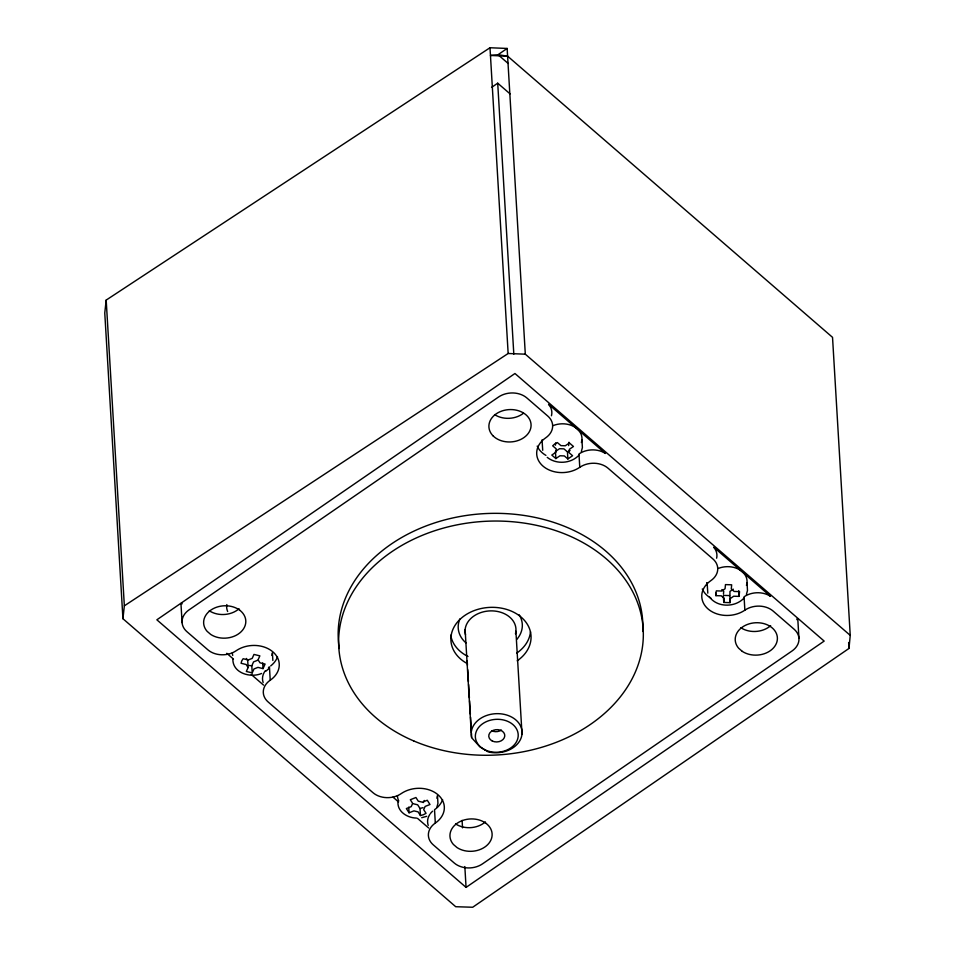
<?xml version="1.0" encoding="UTF-8"?>
<svg xmlns="http://www.w3.org/2000/svg" width="955" height="955" viewBox="0 0 955 955"><rect width="100%" height="100%" fill="white"/><g stroke="black" fill="none" stroke-linecap="round" stroke-linejoin="round"><path stroke-width="1.43" d="M555.464 445.185L555.679 442.929M568.643 445.603L568.965 442.225M723.472 594.01L723.735 591.252L721.825 589.593M723.771 602.45L724.165 598.308L721.288 595.825L715.904 595.657L715.725 593.246L716.357 590.87L721.741 591.038L725.072 588.746L725.466 584.603L731.673 584.806L731.279 588.949L734.156 591.443L739.54 591.611L739.075 596.386L733.703 596.218L730.372 598.51L729.978 602.653L723.771 602.45L723.424 596.803M729.978 602.653L729.954 591.443L733.285 589.151M850.237 635.373L525.31 354.186L507.141 48.454L489.999 47.75L106.184 300.085L104.764 312.989L122.932 618.721L455.714 906.713L472.689 907.25L848.995 648.433L850.237 635.373L832.533 337.342L507.594 56.154L498.033 54.71L490.452 55.462L507.594 56.154M122.932 618.721L124.353 605.816L106.184 300.085M436.877 807.273L437.939 803.31L437.486 795.599A20.067 15.387 -3.4 0 1 436.924 798.273M581.344 451.524L582.395 447.561L581.941 439.849M746.428 594.38L747.49 590.417L747.025 582.705M248.109 667.521L246.33 671.472L252.216 672.905L253.982 668.954L257.946 667.378L263.043 668.619L265.084 664.047L259.999 662.818L258.077 659.821L259.856 655.858L253.97 654.426L252.192 658.389L248.24 659.953L243.143 658.723L241.734 660.908L241.09 663.283L246.187 664.525L248.109 667.521L247.691 660.454L246.414 658.461M252.216 672.905L251.798 665.838L253.564 661.887L257.528 660.311M423.268 802.594L424.235 800.445M265.968 671.15L269.441 668.07M578.993 455.165C570.983 463.724 556.347 464.679 547.227 457.35M744.076 598.033C735.207 607.595 717.348 607.798 709.446 596.923M507.141 48.454L498.033 54.71L508.191 63.496M491.574 87.406L497.71 83.192L510.077 93.888M555.87 458.579L559.952 455.774L564.345 455.917L567.867 458.961L572.582 455.726L569.061 452.67L569.383 449.292L573.466 446.486L569.395 442.965L565.312 445.77L560.919 445.627L557.398 442.583L554.771 443.968L552.682 445.818L556.216 448.874L555.894 452.252L551.811 455.058L555.87 458.579L555.452 451.512L559.535 448.707L563.928 448.85L567.449 451.894L567.867 458.961M466.064 887.386L824.165 641.091L514.96 373.512L156.859 619.807L466.064 887.386L464.834 866.543M124.353 605.816L508.156 353.493L525.31 354.186M567.449 451.894L570.075 450.509M409.074 812.789L413.933 810.867L418.087 811.881L420.439 815.546L423.411 814.722L426.037 813.326L423.686 809.661L425.13 806.426L429.989 804.504L427.279 800.266L422.42 802.188L418.266 801.173L415.926 797.509L410.316 799.729L412.667 803.394L411.223 806.629L406.364 808.551L409.074 812.789L408.74 807.142M261.586 673.466C250.628 678.253 232.614 673.168 232.865 659.177M413.515 803.8L417.669 804.814L420.009 808.479L422.993 807.655M421.704 817.707L426.682 816.322M729.56 595.586L723.341 595.395M248.718 665.432L251.798 665.838M416.487 818.065C407.678 817.981 397.352 811.869 397.949 802.033M226.777 653.292L233.462 659.081M251.296 674.516L263.556 685.117M392.971 797.115L398.545 801.937M417.49 818.34L428.64 827.985M471.782 737.881L479.899 746.858L488.244 751.895A25.475 19.542 -3.4 0 0 521.752 735.732A25.475 19.542 -3.4 0 0 496.254 713.672A25.475 19.542 -3.4 0 0 471.615 737.499L471.507 733.428M707.798 593.151L707.118 582.717M542.715 450.283L542.034 439.861M848.637 642.5L848.995 648.433M797.795 619.067L798.941 638.274M744.864 610.173A26.083 20.007 -3.4 0 1 708.097 608.992A26.083 20.007 -3.4 0 1 710.795 580.688A20.067 15.387 -3.4 0 0 712.872 558.914L608.049 468.213A20.067 15.387 -3.4 0 0 579.769 467.305A26.083 20.007 -3.4 0 1 543.013 466.136A26.083 20.007 -3.4 0 1 545.711 437.832A20.067 15.387 -3.4 0 0 547.776 416.058L526.814 397.913A20.067 15.387 -3.4 0 0 498.546 397.017L188.995 609.911A20.067 15.387 -3.4 0 0 186.929 631.685L207.892 649.83A20.067 15.387 -3.4 0 0 236.172 650.725A26.083 20.007 -3.4 0 1 272.927 651.895A26.083 20.007 -3.4 0 1 270.229 680.211A20.067 15.387 -3.4 0 0 268.164 701.985L372.975 792.686A20.067 15.387 -3.4 0 0 401.255 793.581A26.083 20.007 -3.4 0 1 438.011 794.763A26.083 20.007 -3.4 0 1 435.313 823.067A20.067 15.387 -3.4 0 0 433.248 844.841L454.21 862.986A20.067 15.387 -3.4 0 0 482.478 863.881L792.029 650.988A20.067 15.387 -3.4 0 0 794.094 629.214L773.132 611.069A20.067 15.387 -3.4 0 0 744.864 610.173L744.064 596.803A20.067 15.387 -3.4 0 1 770.506 596.314L713.719 547.191A20.067 15.387 -3.4 0 1 716.632 558.198M738.74 590.739L739.075 596.386M715.737 592.828L715.904 595.657M579.769 467.305L578.981 453.947A20.067 15.387 -3.4 0 1 605.41 453.458L548.564 404.263A20.067 15.387 -3.4 0 1 551.441 415.771M497.71 83.192L513.814 354.162M489.999 47.75L508.156 353.493M515.903 631.255L522.015 734.025M467.198 660.8L467.461 665.253M467.723 669.694L468.428 681.56M468.607 684.52L469.394 697.854M469.574 700.827L470.373 714.161M470.54 717.133L471.34 730.468M465.121 629.643L471.221 732.413M462.089 820.381L462.53 827.83M435.313 823.067L434.525 809.709A26.083 20.007 -3.4 0 0 442.607 799.681M420.009 808.479L420.439 815.546M272.855 660.454L272.402 652.742A20.067 15.387 -3.4 0 1 271.841 655.417M270.229 680.211L269.441 666.853A20.067 15.387 -3.4 0 0 268.474 667.557M262.709 662.973L263.043 668.619M180.949 603.417L182.083 622.624M227.66 611.522A20.067 15.387 -3.4 0 1 226.836 604.575M718.303 568.416A20.067 15.387 -3.4 0 1 739.707 569.825A20.067 15.387 -3.4 0 1 746.464 585.379M707.345 585.439A20.067 15.387 -3.4 0 1 706.987 582.777M398.748 800.899A20.067 15.387 -3.4 0 1 397.447 795.67M232.71 655.476A20.067 15.387 -3.4 0 1 232.363 652.814M553.22 425.56A20.067 15.387 -3.4 0 1 574.624 426.969A20.067 15.387 -3.4 0 1 581.38 442.511M263.138 682.527A20.067 15.387 -3.4 0 1 265.251 670.804M797.15 618.649A20.067 15.387 -3.4 0 1 796.84 619.64M428.222 825.395A20.067 15.387 -3.4 0 1 429.714 814.567M430.335 813.66A20.067 15.387 -3.4 0 1 432.651 811.165M277.523 656.825A26.083 20.007 -3.4 0 1 270.695 665.933M182.119 603.846A20.067 15.387 -3.4 0 1 181.665 602.915M466.315 663.057A40.122 30.787 -3.4 0 1 461.026 618.398A40.122 30.787 -3.4 0 1 519.544 615.844A40.122 30.787 -3.4 0 1 517.18 660.836M523.376 413.324A21.106 16.187 -3.4 0 1 494.559 414.577M530.503 631.721A40.122 30.787 -3.4 0 1 516.715 653.125M467.986 656.479A40.122 30.787 -3.4 0 1 450.724 635.206M339.312 648.529A152.466 116.976 -3.4 0 1 484.209 513.647A152.466 116.976 -3.4 0 1 642.751 631.458M711.009 598.248A26.083 20.007 -3.4 0 1 702.295 588.96M770.649 625.68A21.106 16.187 -3.4 0 1 740.877 627.733M485.379 821.885A21.106 16.187 -3.4 0 1 455.607 823.926M239.06 608.729A21.106 16.187 -3.4 0 1 209.288 610.77M545.926 455.392A26.083 20.007 -3.4 0 1 537.211 446.104M465.503 634.729A25.475 19.542 -3.4 0 1 490.703 610.878A25.475 19.542 -3.4 0 1 515.449 633.798M519.138 614.781A32.1 24.627 -3.4 0 1 516.798 639.408M465.98 642.906A32.1 24.627 -3.4 0 1 459.964 618.852M501.399 730.05A8.022 6.16 -3.4 0 1 491.658 730.718M742.274 651.37L738.681 648.254A21.106 16.187 -3.4 0 1 753.256 622.97A21.106 16.187 -3.4 0 1 776.511 643.085A21.106 16.187 -3.4 0 1 742.274 651.37M239.753 610.233L238.75 609.529A21.106 16.187 -3.4 0 0 210.936 610.042A21.106 16.187 -3.4 0 0 207.092 631.303L210.697 634.418A21.106 16.187 -3.4 0 0 237.974 634.251A21.106 16.187 -3.4 0 0 243.071 613.528L242.343 612.644A21.106 16.187 -3.4 0 0 239.753 610.233M486.071 823.389L485.068 822.685A21.106 16.187 -3.4 0 0 457.254 823.198A21.106 16.187 -3.4 0 0 453.41 844.459L457.015 847.563A21.106 16.187 -3.4 0 0 486.322 845.915A21.106 16.187 -3.4 0 0 486.071 823.389M493.162 435.946L492.362 435.098A21.106 16.187 -3.4 0 1 508.311 409.659A21.106 16.187 -3.4 0 1 529.225 431.947A21.106 16.187 -3.4 0 1 493.162 435.946M413.778 740.961A152.466 116.976 -3.4 0 0 643.324 635.338A152.466 116.976 -3.4 0 0 415.807 538.166A152.466 116.976 -3.4 0 0 413.778 740.961M484.722 749.711A21.464 16.474 -3.4 0 0 518.159 736.472A21.464 16.474 -3.4 0 0 487.432 721.18A21.464 16.474 -3.4 0 0 484.722 749.711M492.267 740.996A8.022 6.16 -3.4 0 0 504.765 736.042A8.022 6.16 -3.4 0 0 493.281 730.324A8.022 6.16 -3.4 0 0 492.267 740.996"/></g></svg>
